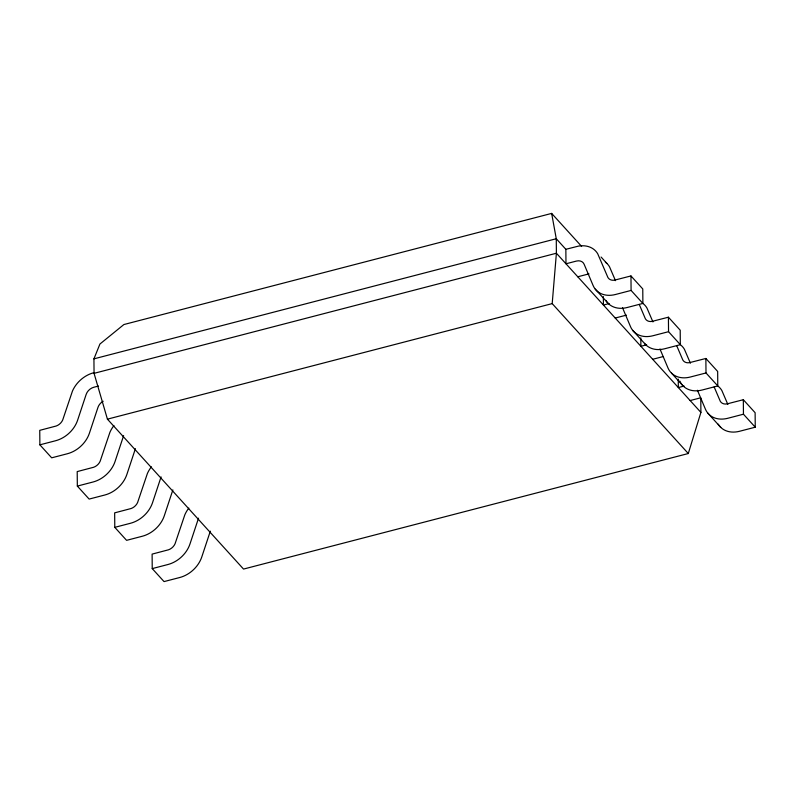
<?xml version="1.0" encoding="UTF-8"?>
<svg xmlns="http://www.w3.org/2000/svg" width="795" height="795" viewBox="0 0 795 795"><rect width="100%" height="100%" fill="white"/><g stroke="black" fill="none" stroke-linecap="round" stroke-linejoin="round"><path stroke-width="1.19" d="M688.291 453.528L552.197 303.611L556.401 253.227L556.271 238.739L551.65 213.408L123.891 324.539L99.931 344.026L93.929 358.853L94.058 373.342L107.424 419.154L243.528 569.071L688.291 453.528L700.902 412.406L700.773 397.917M123.623 435.66L115.046 461.537A26.106 20.014 -42.2 0 1 92.985 482.018L77.334 486.083L77.204 471.594L93.691 467.251A8.993 6.897 -42.2 0 0 100.15 461.259L109.919 432.301A26.185 20.074 -42.2 0 1 113.933 425.593M135.418 448.658L126.842 474.526A26.106 20.014 -42.2 0 1 104.781 495.017L89.129 499.081L77.334 486.083M161.077 476.921L152.501 502.788A26.106 20.014 -42.2 0 1 130.44 523.279L114.788 527.343L114.659 512.855L131.145 508.512A8.993 6.897 -42.2 0 0 137.605 502.51L147.373 473.562A26.185 20.074 -42.2 0 1 151.388 466.844M172.873 489.909L164.297 515.786A26.106 20.014 -42.2 0 1 142.235 536.267L126.584 540.342L114.788 527.343M198.531 518.171L189.955 544.048A26.106 20.014 -42.2 0 1 167.894 564.53L152.233 568.604L152.113 554.115L168.6 549.772A8.993 6.897 -42.2 0 0 175.059 543.77L184.828 514.812A26.185 20.074 -42.2 0 1 188.832 508.104M210.327 531.169L201.751 557.047A26.106 20.014 -42.2 0 1 179.69 577.528L164.038 581.592L152.233 568.604M93.333 372.855L91.306 373.481A26.185 20.074 -42.2 0 0 72.464 391.041L62.696 419.998A8.993 6.897 -42.2 0 1 56.236 426.001L39.75 430.343L39.879 444.832L51.675 457.821L67.337 453.756A26.106 20.014 -42.2 0 0 89.388 433.275L97.964 407.398A9.073 6.956 -42.2 0 1 103.171 401.246M93.929 358.853L556.271 238.739L565.851 249.302L565.98 263.791L576.355 261.088A9.073 6.956 -42.2 0 1 584.126 264.238L593.12 285.544A26.106 20.014 -42.2 0 0 615.429 294.508L631.091 290.433L642.887 303.432A26.185 20.074 -42.2 0 1 646.961 308.043L652.943 321.925M565.851 249.302L578.651 246.072A26.185 20.074 -42.2 0 1 597.721 253.784L607.937 277.544A8.993 6.897 -42.2 0 0 614.475 280.168L630.962 275.945L642.767 288.943L642.887 303.432L627.235 307.496A26.106 20.014 -42.2 0 1 605.86 300.401M94.058 373.342L556.401 253.227L700.902 412.406M98.471 386.042L93.86 387.245A9.073 6.956 -42.2 0 0 86.168 394.399L77.592 420.277A26.106 20.014 -42.2 0 1 55.531 440.758L39.879 444.832M577.776 276.779L588.151 274.086A9.073 6.956 -42.2 0 1 588.996 273.907M107.424 419.154L552.197 303.611M609.199 303.541L603.435 305.041L603.365 296.595M615.231 318.04L625.605 315.347A9.073 6.956 -42.2 0 1 626.45 315.168M690.398 363.186L684.416 349.293A26.185 20.074 -42.2 0 0 680.311 344.692L680.212 330.203L668.416 317.205L651.93 321.428A8.993 6.897 -42.2 0 1 645.391 318.805L639.26 304.455M644.477 343.351A26.106 20.014 -42.2 0 0 664.68 348.757L680.341 344.682L668.545 331.694L652.884 335.758A26.106 20.014 -42.2 0 1 630.574 326.805L622.525 307.735M646.653 344.801L640.889 346.302L640.82 337.845M652.685 359.29L663.06 356.597M727.852 404.436L721.87 390.554A26.185 20.074 -42.2 0 0 717.766 385.953L717.666 371.454L705.871 358.466L689.384 362.689A8.993 6.897 -42.2 0 1 682.845 360.065L676.714 345.706M679.824 381.053A26.106 20.014 -42.2 0 0 702.134 390.017L717.796 385.943L706 372.954L690.338 377.019A26.106 20.014 -42.2 0 1 668.029 368.065L659.979 348.995M684.107 386.062L678.344 387.553L678.264 379.106M690.139 400.551L700.514 397.858M718.213 424.162A26.106 20.014 -42.2 0 0 739.589 431.268L755.25 427.203L755.121 412.714L743.325 399.716L726.839 403.94A8.993 6.897 -42.2 0 1 720.3 401.316L714.168 386.966M755.25 427.203L743.454 414.205L727.793 418.279A26.106 20.014 -42.2 0 1 705.483 409.316L697.434 390.256M601.08 257.033L606.973 263.523M551.65 213.408L581.632 246.42M595.226 289.102L608.394 303.611M632.681 330.352L645.848 344.871M671.507 373.133L683.303 386.132M707.58 412.873L720.757 427.382M615.489 280.665L609.517 266.782A26.185 20.074 -42.2 0 0 605.402 262.181M743.325 399.716L743.454 414.205M705.871 358.466L706 372.954M668.416 317.205L668.545 331.694M630.962 275.945L631.091 290.433"/></g></svg>
